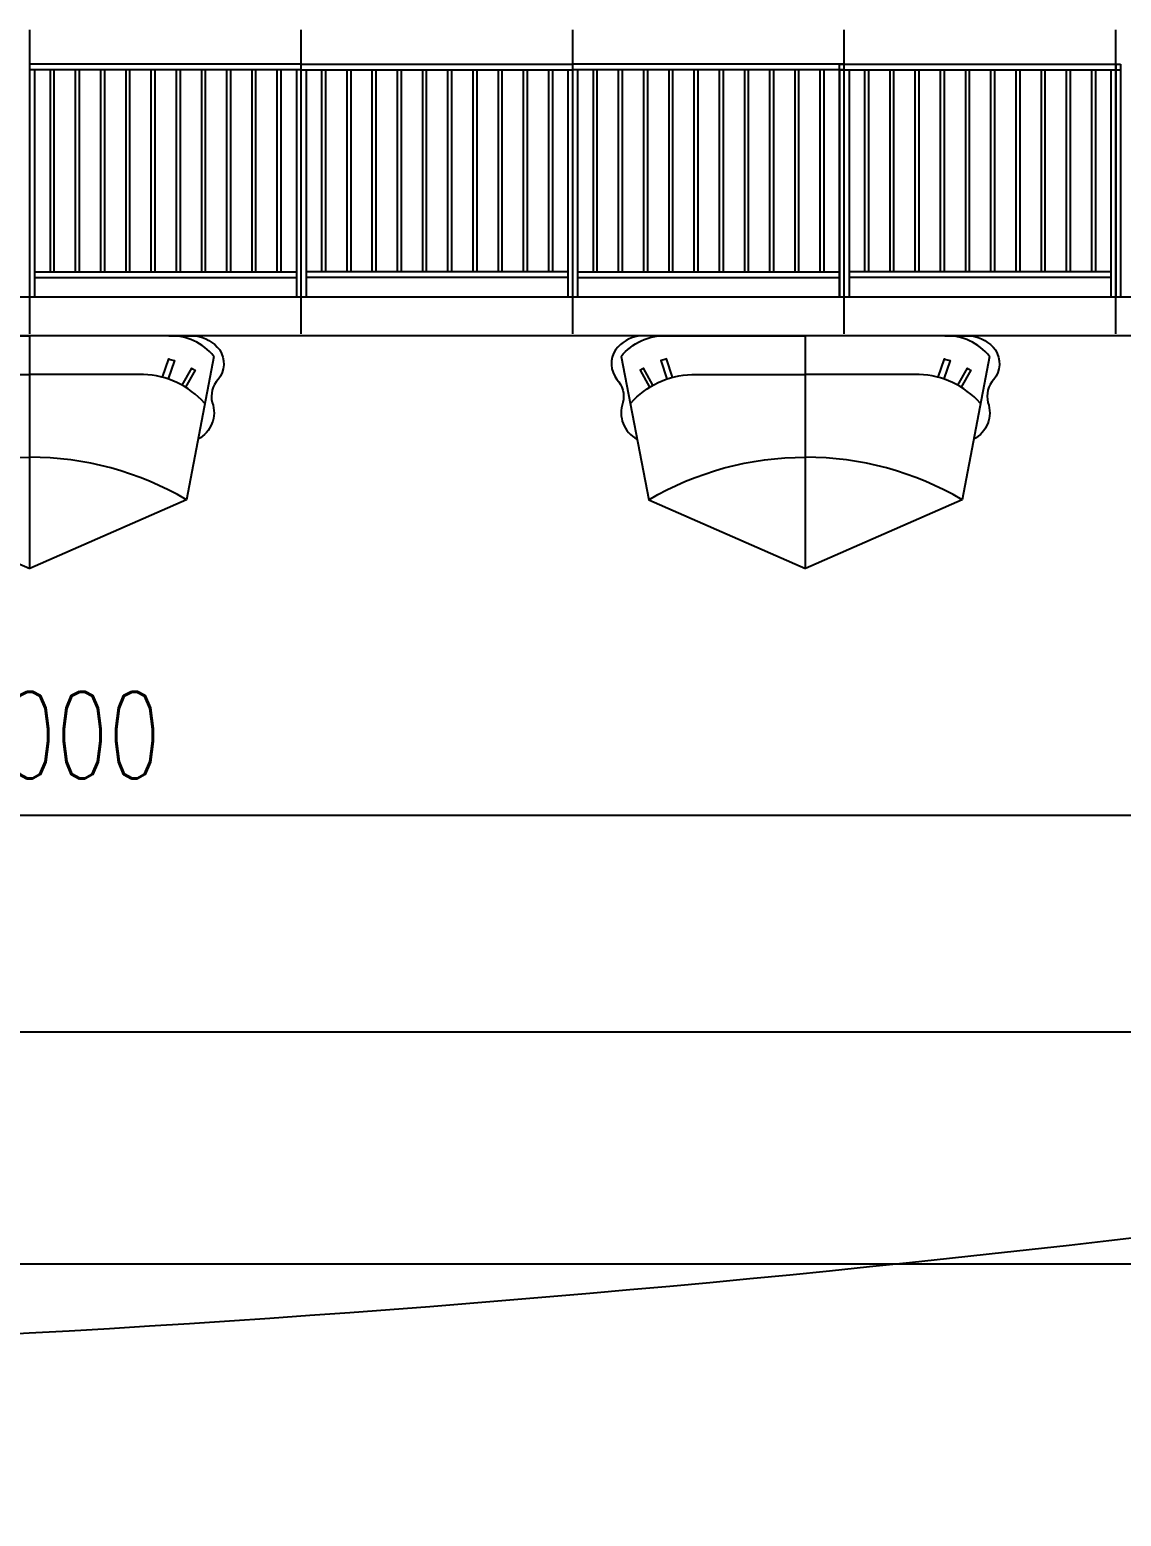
# Model space of a CAD drawing. Extents: x 1332 to 175445, y 256143 to 386027.
# Drawn here: x 134003 to 139632, y 376014 to 383677 of the extents above; entities that cross this region are included whole.
import ezdxf

# ---------------------------------------------------------------- set-up
doc = ezdxf.new("R2010")
doc.units = 0
doc.header["$LTSCALE"] = 10
doc.header["$MEASUREMENT"] = 0
doc.linetypes.add('DOTE', pattern=[2.42, 2, -0.2, 0.02, -0.2])
for name, color, linetype in [('00-Palm-道路中线', 1, 'DOTE'), ('00-园建', 4, 'Continuous'), ('00-填充', 8, 'Continuous'), ('PUB_DIM', 3, 'Continuous')]:
    doc.layers.add(name, color=color, linetype=linetype)
doc.styles.add('_TCH_DIM_T3', font='SIMPLEX', dxfattribs={"width": 0.705882, "bigfont": 'GBCBIG'})
doc.dimstyles.new('_TCH_ARCH&&150', dxfattribs={"dimtxt": 446.25, "dimasz": 150, "dimexe": 375, "dimexo": 450, "dimgap": 189.375, "dimtad": 1, "dimdec": 0, "dimrnd": 5, "dimzin": 0, "dimdsep": 46, "dimtxsty": '_TCH_DIM_T3', "dimblk": 'ARCHTICK', "dimcen": 0.09, "dimclrt": 7, "dimazin": 2, "dimtfac": 1, "dimtdec": 0, "dimtix": 1, "dimtmove": 2, "dimatfit": 3, "dimfxl": 0, "dimtolj": 1, "dimtzin": 0, "dimarcsym": 0})

# ---------------------------------------------------------------- blocks, each defined once
blk = doc.blocks.new('CS')
at = {"layer": '00-园建'}
for p, q in [((0, -1200), (0, 0)), ((-807.6, -845.2), (0, -1200)), ((807.6, -845.2), (0, -1200))]:
    blk.add_line(p, q, dxfattribs=at)
for points in [[(-950, -106.7, -0.23632), (-718.1, 0), (0, 0)], [(950, -106.7, 0.23632), (718.1, 0), (0, 0)], [(-854.9, 0, 0.194799), (-979.5, -73.1, 0.323645), (-971.9, -225.1, -0.256381), (-941.2, -344, 0.37414), (-867.7, -533.5, 8.704766)], [(854.9, 0, -0.194799), (979.5, -73.1, -0.323645), (971.9, -225.1, 0.256381), (941.2, -344, -0.37414), (867.7, -533.5, -8.704766)], [(-950, -106.7), (-807.6, -845.2, -0.13307), (0, -626, -0.125801)], [(-685, -214.5), (-717.2, -119.7, 0.013867), (-745.9, -128.5), (-714, -222.3)], [(950, -106.7), (807.6, -845.2, 0.13307), (0, -626, 0.125801)], [(685, -214.5), (717.2, -119.7, -0.013867), (745.9, -128.5), (714, -222.3)], [(-901.1, -347.4, -0.205442), (-586, -200), (0, -200)], [(-786.4, -255.5), (-835.1, -168.1, 0.009242), (-852.4, -178.2), (-803.9, -265.2)], [(901.1, -347.4, 0.205442), (586, -200), (0, -200)], [(786.4, -255.5), (835.1, -168.1, -0.009242), (852.4, -178.2), (803.9, -265.2)]]:
    blk.add_lwpolyline(points, format="xyb", dxfattribs=at)
for points in [[(-718.1, 0), (-854.9, 0)], [(718.1, 0), (854.9, 0)]]:
    blk.add_lwpolyline(points, dxfattribs=at)
blk = doc.blocks.new('L')
at = {"layer": '00-填充', "color": 8}
for p, q in [((1400, 1200), (0, 1200)), ((1400, 1170), (0, 1170)), ((105, 1170), (105, 130)), ((125, 1170), (125, 130)), ((235, 1170), (235, 130)), ((255, 1170), (255, 130)), ((365, 1170), (365, 130)), ((385, 1170), (385, 130)), ((495, 1170), (495, 130)), ((515, 1170), (515, 130)), ((625, 1170), (625, 130)), ((645, 1170), (645, 130)), ((755, 1170), (755, 130)), ((775, 1170), (775, 130)), ((885, 1170), (885, 130)), ((905, 1170), (905, 130)), ((1015, 1170), (1015, 130)), ((1035, 1170), (1035, 130)), ((1145, 1170), (1145, 130)), ((1165, 1170), (1165, 130)), ((1275, 1170), (1275, 130)), ((1295, 1170), (1295, 130)), ((1375, 1170), (1375, 0)), ((25, 130), (1375, 130)), ((25, 100), (1375, 100)), ((40, 130), (1360, 130)), ((40, 100), (1360, 100))]:
    blk.add_line(p, q, dxfattribs=at)
blk.add_lwpolyline([(25, 1170), (25, 0)], dxfattribs=at)
blk = doc.blocks.new('L1')
at = {"layer": '00-填充', "color": 8}
for p, q in [((-25, 1200), (1425, 1200)), ((-25, 0), (-25, 1200)), ((-25, 1170), (1425, 1170)), ((25, 1170), (25, 0)), ((105, 1170), (105, 130)), ((125, 1170), (125, 130)), ((235, 1170), (235, 130)), ((255, 1170), (255, 130)), ((365, 1170), (365, 130)), ((385, 1170), (385, 130)), ((495, 1170), (495, 130)), ((515, 1170), (515, 130)), ((625, 1170), (625, 130)), ((645, 1170), (645, 130)), ((755, 1170), (755, 130)), ((775, 1170), (775, 130)), ((885, 1170), (885, 130)), ((905, 1170), (905, 130)), ((1015, 1170), (1015, 130)), ((1035, 1170), (1035, 130)), ((1145, 1170), (1145, 130)), ((1165, 1170), (1165, 130)), ((1275, 1170), (1275, 130)), ((1295, 1170), (1295, 130)), ((1400, 1200), (1400, 0)), ((1425, 1200), (1425, 0)), ((1375, 130), (25, 130)), ((1375, 100), (25, 100)), ((1360, 130), (40, 130)), ((1360, 100), (40, 100))]:
    blk.add_line(p, q, dxfattribs=at)
blk.add_lwpolyline([(1375, 1170), (1375, 0)], dxfattribs=at)
blk = doc.blocks.new('_ArchTick')
at = {"color": 0, "linetype": 'ByBlock', "const_width": 0.4}
blk.add_lwpolyline([(-0.5, -0.5), (0.5, 0.5)], dxfattribs=at)
blk = doc.blocks.new('*D418')
at = {"layer": 'Defpoints', "color": 0, "transparency": 16777216}
for p in [(128003.3, 380622.2), (140003.3, 380622.2), (140003.3, 379628.2)]:
    blk.add_point(p, dxfattribs=at)
at = {"layer": 'PUB_DIM', "color": 0, "lineweight": -2, "transparency": 16777216}
for p, q in [((128003.3, 380172.2), (128003.3, 379253.2)), ((140003.3, 380172.2), (140003.3, 379253.2)), ((128003.3, 379628.2), (140003.3, 379628.2))]:
    blk.add_line(p, q, dxfattribs=at)
at = {"layer": 'PUB_DIM', "color": 0, "lineweight": -2, "transparency": 16777216, "xscale": 150, "yscale": 150, "zscale": 150, "rotation": 180}
blk.add_blockref('_ArchTick', (128003.3, 379628.2), dxfattribs=at)
at = {"layer": 'PUB_DIM', "color": 0, "lineweight": -2, "transparency": 16777216, "xscale": 150, "yscale": 150, "zscale": 150}
blk.add_blockref('_ArchTick', (140003.3, 379628.2), dxfattribs=at)
at = {"layer": 'PUB_DIM', "color": 7, "transparency": 16777216, "insert": (134003.3, 380040.7), "char_height": 446.25, "attachment_point": 5, "style": '_TCH_DIM_T3'}
blk.add_mtext('\\A1;12000', dxfattribs=at)
blk = doc.blocks.new('*D422')
at = {"layer": 'Defpoints', "color": 0, "transparency": 16777216}
for p in [(104003.3, 380622.2), (158503.3, 380622.2), (158503.3, 378511.3)]:
    blk.add_point(p, dxfattribs=at)
at = {"layer": 'PUB_DIM', "color": 0, "lineweight": -2, "transparency": 16777216}
for p, q in [((104003.3, 380172.2), (104003.3, 378136.3)), ((158503.3, 380172.2), (158503.3, 378136.3)), ((104003.3, 378511.3), (158503.3, 378511.3))]:
    blk.add_line(p, q, dxfattribs=at)
at = {"layer": 'PUB_DIM', "color": 0, "lineweight": -2, "transparency": 16777216, "xscale": 150, "yscale": 150, "zscale": 150, "rotation": 180}
blk.add_blockref('_ArchTick', (104003.3, 378511.3), dxfattribs=at)
at = {"layer": 'PUB_DIM', "color": 0, "lineweight": -2, "transparency": 16777216, "xscale": 150, "yscale": 150, "zscale": 150}
blk.add_blockref('_ArchTick', (158503.3, 378511.3), dxfattribs=at)
at = {"layer": 'PUB_DIM', "color": 7, "transparency": 16777216, "insert": (131253.3, 378923.8), "char_height": 446.25, "attachment_point": 5, "style": '_TCH_DIM_T3'}
blk.add_mtext('\\A1;54500', dxfattribs=at)
blk = doc.blocks.new('*D423')
at = {"layer": 'Defpoints', "color": 0, "transparency": 16777216}
for p in [(45503.3, 378806.6), (158503.3, 378806.6), (158503.3, 377315.2)]:
    blk.add_point(p, dxfattribs=at)
at = {"layer": 'PUB_DIM', "color": 0, "lineweight": -2, "transparency": 16777216}
for p, q in [((45503.3, 378356.6), (45503.3, 376940.2)), ((158503.3, 378356.6), (158503.3, 376940.2)), ((45503.3, 377315.2), (158503.3, 377315.2))]:
    blk.add_line(p, q, dxfattribs=at)
at = {"layer": 'PUB_DIM', "color": 0, "lineweight": -2, "transparency": 16777216, "xscale": 150, "yscale": 150, "zscale": 150, "rotation": 180}
blk.add_blockref('_ArchTick', (45503.3, 377315.2), dxfattribs=at)
at = {"layer": 'PUB_DIM', "color": 0, "lineweight": -2, "transparency": 16777216, "xscale": 150, "yscale": 150, "zscale": 150}
blk.add_blockref('_ArchTick', (158503.3, 377315.2), dxfattribs=at)
at = {"layer": 'PUB_DIM', "color": 7, "transparency": 16777216, "insert": (102003.3, 377727.7), "char_height": 446.25, "attachment_point": 5, "style": '_TCH_DIM_T3'}
blk.add_mtext('\\A1;113000', dxfattribs=at)

msp = doc.modelspace()

# ---------------------------------------------------------------- linework, layer by layer
at = {"layer": '00-Palm-道路中线', "ltscale": 0.1}
for points in [[(134003.3, 382108.5), (134003.3, 383676.6)], [(135403.3, 382108.5), (135403.3, 383676.6)], [(136803.3, 382108.5), (136803.3, 383676.6)], [(138203.3, 382108.5), (138203.3, 383676.6)], [(139603.3, 382108.5), (139603.3, 383676.6)]]:
    msp.add_lwpolyline(points, dxfattribs=at)
at = {"layer": '00-园建'}
msp.add_lwpolyline([(128043.3, 382099.3), (128043.3, 382299.3), (139963.3, 382299.3), (139963.3, 382099.3), (127963.3, 382099.3)], dxfattribs=at)
at = {"layer": '00-填充'}
msp.add_lwpolyline([(158503.3, 381704.6, -0.072245), (132551.2, 376888.6, -0.019569), (101991.3, 376039, 2.382323)], format="xyb", dxfattribs=at)

# ---------------------------------------------------------------- block references
at = {"layer": '00-园建'}
for name, p in [('L', (134003.3, 382299.3)), ('L', (136803.3, 382299.3)), ('L1', (138203.3, 382299.3)), ('CS', (134003.3, 382099.3)), ('CS', (138003.3, 382099.3))]:
    msp.add_blockref(name, p, dxfattribs=at)
at = {"layer": '00-园建', "xscale": -1}
msp.add_blockref('L', (136803.3, 382299.3), dxfattribs=at)

# ---------------------------------------------------------------- dimensions: what is measured, and where the dimension line sits
at = {"layer": 'PUB_DIM'}
for p1, p2, distance, picture, middle in [((104003.3, 380622.2), (158503.3, 380622.2), -2110.9, '*D422', (131253.3, 378923.8)), ((128003.3, 380622.2), (140003.3, 380622.2), -994, '*D418', (134003.3, 380040.7)), ((45503.3, 378806.6), (158503.3, 378806.6), -1491.3, '*D423', (102003.3, 377727.7))]:
    dim = msp.add_aligned_dim(p1=p1, p2=p2, distance=distance, dimstyle='_TCH_ARCH&&150', dxfattribs=at)
    dim.commit()
    dim.dimension.update_dxf_attribs({"geometry": picture, "text_midpoint": middle})

doc.saveas('drawing.dxf')
